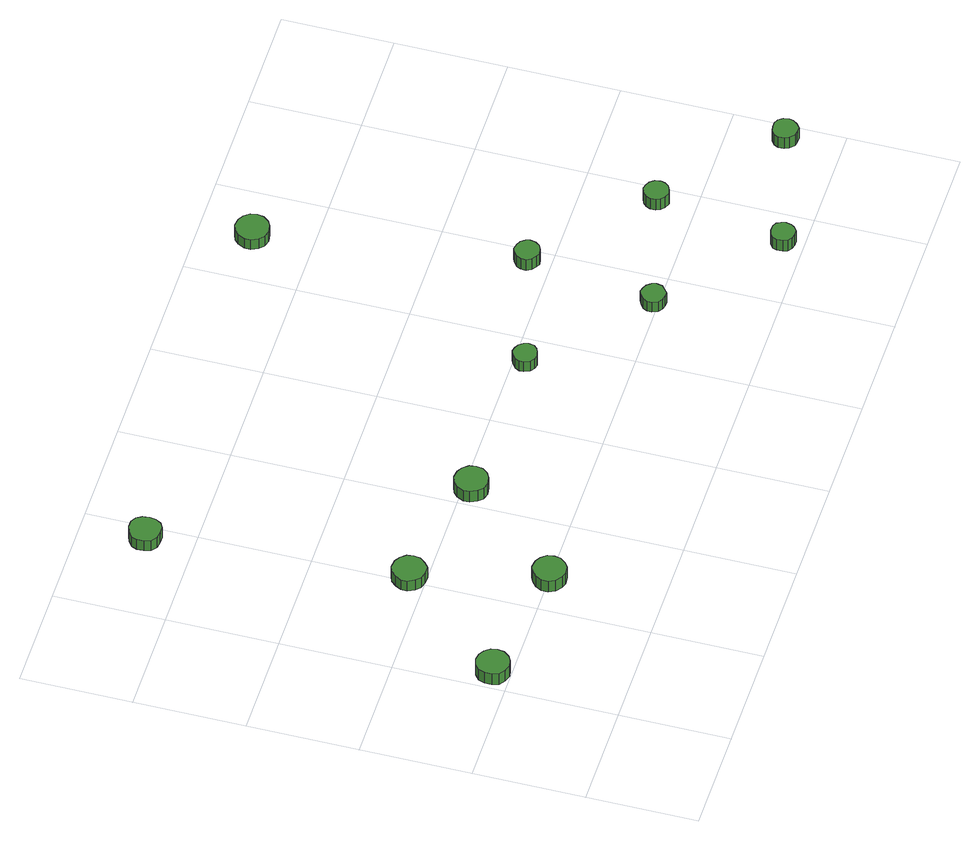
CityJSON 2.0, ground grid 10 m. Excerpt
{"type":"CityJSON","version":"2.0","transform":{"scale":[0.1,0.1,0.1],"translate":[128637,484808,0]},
"CityObjects":{
"tree1":{"type":"SolitaryVegetationObject","attributes":{"function":"something"},"geometry":[{"type":"MultiSurface","lod":"1","boundaries":[[[0,1,2,3,4,5,6,7,8,9,10,11,12,13,14]],[[15,16,17,18,19,20,21,22,23,24,25,26,27,28,29]],[[0,29,28,1]],[[1,28,27,2]],[[2,27,26,3]],[[3,26,25,4]],[[4,25,24,5]],[[5,24,23,6]],[[6,23,22,7]],[[7,22,21,8]],[[8,21,20,9]],[[9,20,19,10]],[[10,19,18,11]],[[11,18,17,12]],[[12,17,16,13]],[[13,16,15,14]],[[14,15,29,0]]]}]},
"tree2":{"type":"SolitaryVegetationObject","attributes":{"function":"something"},"geometry":[{"type":"MultiSurface","lod":"1","boundaries":[[[30,31,32,33,34,35,36,37,38,39,40,41,42,43,44]],[[45,46,47,48,49,50,51,52,53,54,55,56,57,58,59]],[[30,59,58,31]],[[31,58,57,32]],[[32,57,56,33]],[[33,56,55,34]],[[34,55,54,35]],[[35,54,53,36]],[[36,53,52,37]],[[37,52,51,38]],[[38,51,50,39]],[[39,50,49,40]],[[40,49,48,41]],[[41,48,47,42]],[[42,47,46,43]],[[43,46,45,44]],[[44,45,59,30]]]}]},
"tree3":{"type":"SolitaryVegetationObject","attributes":{"function":"something"},"geometry":[{"type":"MultiSurface","lod":"1","boundaries":[[[60,61,62,63,64,65,66,67,68,69,70,71,72,73,74]],[[75,76,77,78,79,80,81,82,83,84,85,86,87,88,89]],[[60,89,88,61]],[[61,88,87,62]],[[62,87,86,63]],[[63,86,85,64]],[[64,85,84,65]],[[65,84,83,66]],[[66,83,82,67]],[[67,82,81,68]],[[68,81,80,69]],[[69,80,79,70]],[[70,79,78,71]],[[71,78,77,72]],[[72,77,76,73]],[[73,76,75,74]],[[74,75,89,60]]]}]},
"tree4":{"type":"SolitaryVegetationObject","attributes":{"function":"something"},"geometry":[{"type":"MultiSurface","lod":"1","boundaries":[[[90,91,92,93,94,95,96,97,98,99,100,101,102,103,104]],[[105,106,107,108,109,110,111,112,113,114,115,116,117,118,119]],[[90,119,118,91]],[[91,118,117,92]],[[92,117,116,93]],[[93,116,115,94]],[[94,115,114,95]],[[95,114,113,96]],[[96,113,112,97]],[[97,112,111,98]],[[98,111,110,99]],[[99,110,109,100]],[[100,109,108,101]],[[101,108,107,102]],[[102,107,106,103]],[[103,106,105,104]],[[104,105,119,90]]]}]},
"tree5":{"type":"SolitaryVegetationObject","attributes":{"function":"something"},"geometry":[{"type":"MultiSurface","lod":"1","boundaries":[[[120,121,122,123,124,125,126,127,128,129,130,131,132,133,134]],[[135,136,137,138,139,140,141,142,143,144,145,146,147,148,149]],[[120,149,148,121]],[[121,148,147,122]],[[122,147,146,123]],[[123,146,145,124]],[[124,145,144,125]],[[125,144,143,126]],[[126,143,142,127]],[[127,142,141,128]],[[128,141,140,129]],[[129,140,139,130]],[[130,139,138,131]],[[131,138,137,132]],[[132,137,136,133]],[[133,136,135,134]],[[134,135,149,120]]]}]},
"tree6":{"type":"SolitaryVegetationObject","attributes":{"function":"something"},"geometry":[{"type":"MultiSurface","lod":"1","boundaries":[[[150,151,152,153,154,155,156,157,158,159,160,161,162,163,164]],[[165,166,167,168,169,170,171,172,173,174,175,176,177,178,179]],[[150,179,178,151]],[[151,178,177,152]],[[152,177,176,153]],[[153,176,175,154]],[[154,175,174,155]],[[155,174,173,156]],[[156,173,172,157]],[[157,172,171,158]],[[158,171,170,159]],[[159,170,169,160]],[[160,169,168,161]],[[161,168,167,162]],[[162,167,166,163]],[[163,166,165,164]],[[164,165,179,150]]]}]},
"tree7":{"type":"SolitaryVegetationObject","attributes":{"function":"something"},"geometry":[{"type":"MultiSurface","lod":"1","boundaries":[[[180,181,182,183,184,185,186,187,188,189,190,191,192,193,194]],[[195,196,197,198,199,200,201,202,203,204,205,206,207,208,209]],[[180,209,208,181]],[[181,208,207,182]],[[182,207,206,183]],[[183,206,205,184]],[[184,205,204,185]],[[185,204,203,186]],[[186,203,202,187]],[[187,202,201,188]],[[188,201,200,189]],[[189,200,199,190]],[[190,199,198,191]],[[191,198,197,192]],[[192,197,196,193]],[[193,196,195,194]],[[194,195,209,180]]]}]},
"tree8":{"type":"SolitaryVegetationObject","attributes":{"function":"something"},"geometry":[{"type":"MultiSurface","lod":"1","boundaries":[[[210,211,212,213,214,215,216,217,218,219,220,221,222,223,224]],[[225,226,227,228,229,230,231,232,233,234,235,236,237,238,239]],[[210,239,238,211]],[[211,238,237,212]],[[212,237,236,213]],[[213,236,235,214]],[[214,235,234,215]],[[215,234,233,216]],[[216,233,232,217]],[[217,232,231,218]],[[218,231,230,219]],[[219,230,229,220]],[[220,229,228,221]],[[221,228,227,222]],[[222,227,226,223]],[[223,226,225,224]],[[224,225,239,210]]]}]},
"tree9":{"type":"SolitaryVegetationObject","attributes":{"function":"something"},"geometry":[{"type":"MultiSurface","lod":"1","boundaries":[[[240,241,242,243,244,245,246,247,248,249,250,251,252,253,254]],[[255,256,257,258,259,260,261,262,263,264,265,266,267,268,269]],[[240,269,268,241]],[[241,268,267,242]],[[242,267,266,243]],[[243,266,265,244]],[[244,265,264,245]],[[245,264,263,246]],[[246,263,262,247]],[[247,262,261,248]],[[248,261,260,249]],[[249,260,259,250]],[[250,259,258,251]],[[251,258,257,252]],[[252,257,256,253]],[[253,256,255,254]],[[254,255,269,240]]]}]},
"tree10":{"type":"SolitaryVegetationObject","attributes":{"function":"something"},"geometry":[{"type":"MultiSurface","lod":"1","boundaries":[[[270,271,272,273,274,275,276,277,278,279,280,281,282,283,284]],[[285,286,287,288,289,290,291,292,293,294,295,296,297,298,299]],[[270,299,298,271]],[[271,298,297,272]],[[272,297,296,273]],[[273,296,295,274]],[[274,295,294,275]],[[275,294,293,276]],[[276,293,292,277]],[[277,292,291,278]],[[278,291,290,279]],[[279,290,289,280]],[[280,289,288,281]],[[281,288,287,282]],[[282,287,286,283]],[[283,286,285,284]],[[284,285,299,270]]]}]},
"tree11":{"type":"SolitaryVegetationObject","attributes":{"function":"something"},"geometry":[{"type":"MultiSurface","lod":"1","boundaries":[[[300,301,302,303,304,305,306,307,308,309,310,311,312,313,314]],[[315,316,317,318,319,320,321,322,323,324,325,326,327,328,329]],[[300,329,328,301]],[[301,328,327,302]],[[302,327,326,303]],[[303,326,325,304]],[[304,325,324,305]],[[305,324,323,306]],[[306,323,322,307]],[[307,322,321,308]],[[308,321,320,309]],[[309,320,319,310]],[[310,319,318,311]],[[311,318,317,312]],[[312,317,316,313]],[[313,316,315,314]],[[314,315,329,300]]]}]},
"tree12":{"type":"SolitaryVegetationObject","attributes":{"function":"something"},"geometry":[{"type":"MultiSurface","lod":"1","boundaries":[[[330,331,332,333,334,335,336,337,338,339,340,341,342,343,344]],[[345,346,347,348,349,350,351,352,353,354,355,356,357,358,359]],[[330,359,358,331]],[[331,358,357,332]],[[332,357,356,333]],[[333,356,355,334]],[[334,355,354,335]],[[335,354,353,336]],[[336,353,352,337]],[[337,352,351,338]],[[338,351,350,339]],[[339,350,349,340]],[[340,349,348,341]],[[341,348,347,342]],[[342,347,346,343]],[[343,346,345,344]],[[344,345,359,330]]]}]}
},
"vertices":[
[33,116,18],[32,122,18],[28,127,18],[23,130,18],[17,131,18],[11,129,18],[6,125,18],[4,119,18],[4,113,18],[6,107,18],[11,103,18],[17,101,18],[23,102,18],[28,105,18],[32,110,18],[32,110,5],[28,105,5],[23,102,5],[17,101,5],[11,103,5],[6,107,5],[4,113,5],[4,119,5],[6,125,5],[11,129,5],[17,131,5],[23,130,5],[28,127,5],[32,122,5],[33,116,5],
[151,100,18],[150,106,18],[146,111,18],[141,114,18],[134,115,18],[129,113,18],[124,109,18],[121,103,18],[121,97,18],[124,91,18],[129,87,18],[134,85,18],[141,86,18],[146,89,18],[150,94,18],[150,94,5],[146,89,5],[141,86,5],[134,85,5],[129,87,5],[124,91,5],[121,97,5],[121,103,5],[124,109,5],[129,113,5],[134,115,5],[141,114,5],[146,111,5],[150,106,5],[151,100,5],
[119,215,17],[118,221,17],[114,226,17],[109,229,17],[102,230,17],[96,228,17],[92,223,17],[89,218,17],[89,212,17],[92,206,17],[96,202,17],[102,200,17],[109,200,17],[114,204,17],[118,209,17],[118,209,5],[114,204,5],[109,200,5],[102,200,5],[96,202,5],[92,206,5],[89,212,5],[89,218,5],[92,223,5],[96,228,5],[102,230,5],[109,229,5],[114,226,5],[118,221,5],[119,215,5],
[100,443,17],[99,449,17],[96,454,17],[91,457,17],[85,457,17],[79,455,17],[74,451,17],[72,446,17],[72,440,17],[74,434,17],[79,430,17],[85,429,17],[91,429,17],[96,432,17],[99,437,17],[99,437,5],[96,432,5],[91,429,5],[85,429,5],[79,430,5],[74,434,5],[72,440,5],[72,446,5],[74,451,5],[79,455,5],[85,457,5],[91,457,5],[96,454,5],[99,449,5],[100,443,5],
[234,193,17],[233,199,17],[229,204,17],[224,207,17],[217,208,17],[211,206,17],[207,202,17],[204,196,17],[204,190,17],[207,184,17],[211,180,17],[217,178,17],[224,179,17],[229,182,17],[233,187,17],[233,187,4],[229,182,4],[224,179,4],[217,178,4],[211,180,4],[207,184,4],[204,190,4],[204,196,4],[207,202,4],[211,206,4],[217,208,4],[224,207,4],[229,204,4],[233,199,4],[234,193,4],
[384,190,17],[383,194,17],[380,198,17],[376,200,17],[372,201,17],[368,199,17],[364,196,17],[362,192,17],[362,188,17],[364,183,17],[368,180,17],[372,179,17],[376,180,17],[380,182,17],[383,185,17],[383,185,5],[380,182,5],[376,180,5],[372,179,5],[368,180,5],[364,183,5],[362,188,5],[362,192,5],[364,196,5],[368,199,5],[372,201,5],[376,200,5],[380,198,5],[383,194,5],[384,190,5],
[481,105,17],[480,109,17],[477,113,17],[473,115,17],[469,116,17],[465,114,17],[461,111,17],[459,107,17],[459,103,17],[461,98,17],[465,95,17],[469,94,17],[473,94,17],[477,97,17],[480,100,17],[480,100,5],[477,97,5],[473,94,5],[469,94,5],[465,95,5],[461,98,5],[459,103,5],[459,107,5],[461,111,5],[465,114,5],[469,116,5],[473,115,5],[477,113,5],[480,109,5],[481,105,5],
[500,222,17],[499,226,17],[496,230,17],[492,232,17],[487,233,17],[483,231,17],[479,228,17],[477,224,17],[477,219,17],[479,215,17],[483,212,17],[487,210,17],[492,211,17],[496,213,17],[499,217,17],[499,217,4],[496,213,4],[492,211,4],[487,210,4],[483,212,4],[479,215,4],[477,219,4],[477,224,4],[479,228,4],[483,231,4],[487,233,4],[492,232,4],[496,230,4],[499,226,4],[500,222,4],
[579,19,18],[578,23,18],[576,27,18],[572,29,18],[567,29,18],[563,28,18],[559,25,18],[558,21,18],[558,16,18],[559,12,18],[563,9,18],[567,8,18],[572,8,18],[576,11,18],[578,14,18],[578,14,5],[576,11,5],[572,8,5],[567,8,5],[563,9,5],[559,12,5],[558,16,5],[558,21,5],[559,25,5],[563,28,5],[567,29,5],[572,29,5],[576,27,5],[578,23,5],[579,19,5],
[461,452,21],[460,458,21],[456,463,21],[451,466,21],[444,467,21],[438,465,21],[434,461,21],[431,455,21],[431,449,21],[434,443,21],[438,439,21],[444,437,21],[451,438,21],[456,441,21],[460,446,21],[460,446,9],[456,441,9],[451,438,9],[444,437,9],[438,439,9],[434,443,9],[431,449,9],[431,455,9],[434,461,9],[438,465,9],[444,467,9],[451,466,9],[456,463,9],[460,458,9],[461,452,9],
[597,135,17],[596,140,17],[593,144,17],[589,146,17],[585,147,17],[580,145,17],[577,142,17],[575,138,17],[575,133,17],[577,129,17],[580,126,17],[585,124,17],[589,125,17],[593,127,17],[596,131,17],[596,131,4],[593,127,4],[589,125,4],[585,124,4],[580,126,4],[577,129,4],[575,133,4],[575,138,4],[577,142,4],[580,145,4],[585,147,4],[589,146,4],[593,144,4],[596,140,4],[597,135,4],
[696,50,18],[695,55,18],[692,59,18],[688,61,18],[683,61,18],[679,60,18],[675,57,18],[673,53,18],[673,48,18],[675,44,18],[679,40,18],[683,39,18],[688,39,18],[692,42,18],[695,46,18],[695,46,5],[692,42,5],[688,39,5],[683,39,5],[679,40,5],[675,44,5],[673,48,5],[673,53,5],[675,57,5],[679,60,5],[683,61,5],[688,61,5],[692,59,5],[695,55,5],[696,50,5]
]}
